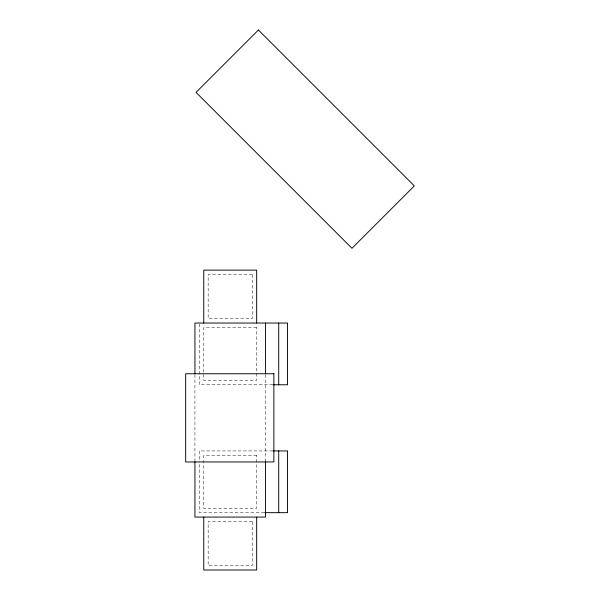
<?xml version="1.0" encoding="UTF-8"?>
<svg xmlns="http://www.w3.org/2000/svg" width="600" height="600" viewBox="0 0 600 600"><rect width="100%" height="100%" fill="white"/><g stroke="black" fill="none" stroke-linecap="round" stroke-linejoin="round"><path stroke-width="0.45" stroke-dasharray="3 2.25" d="M272.692 384.78L199.343 384.78L199.343 375.428M272.692 450.93L199.343 450.93L199.343 462.158M264.337 512.67L199.343 512.67L199.343 463.088M265.493 374.595L265.493 460.838M199.343 323.978L199.343 374.49M194.933 374.595L194.933 460.838M252.263 274.53L208.163 274.53L208.163 318.63L252.263 318.63L252.263 274.53M256.673 327.45L203.752 327.45L203.752 380.37L256.673 380.37L256.673 327.45M256.673 455.34L203.752 455.34L203.752 508.26L256.673 508.26L256.673 455.34M252.263 521.49L208.163 521.49L208.163 565.59L252.263 565.59L252.263 521.49"/><path stroke-width="0.9" d="M273.12 384.78L287.543 384.78L287.543 323.04L194.933 323.04L194.933 373.657M273.12 450.93L287.543 450.93L287.543 512.67L264.712 512.67M278.722 323.04L278.722 384.78M278.722 450.93L278.722 512.67M265.493 323.04L265.493 373.657M265.493 461.775L265.493 517.08L194.933 517.08L194.933 461.775M256.673 323.04L256.673 270.12L203.752 270.12L203.752 323.04M256.673 517.08L256.673 570L203.752 570L203.752 517.08M258.413 30L196.042 92.37L351.96 248.288L414.33 185.917L258.413 30M273.87 373.755L185.67 373.755L185.67 461.955L273.87 461.955L273.87 373.755"/></g></svg>
